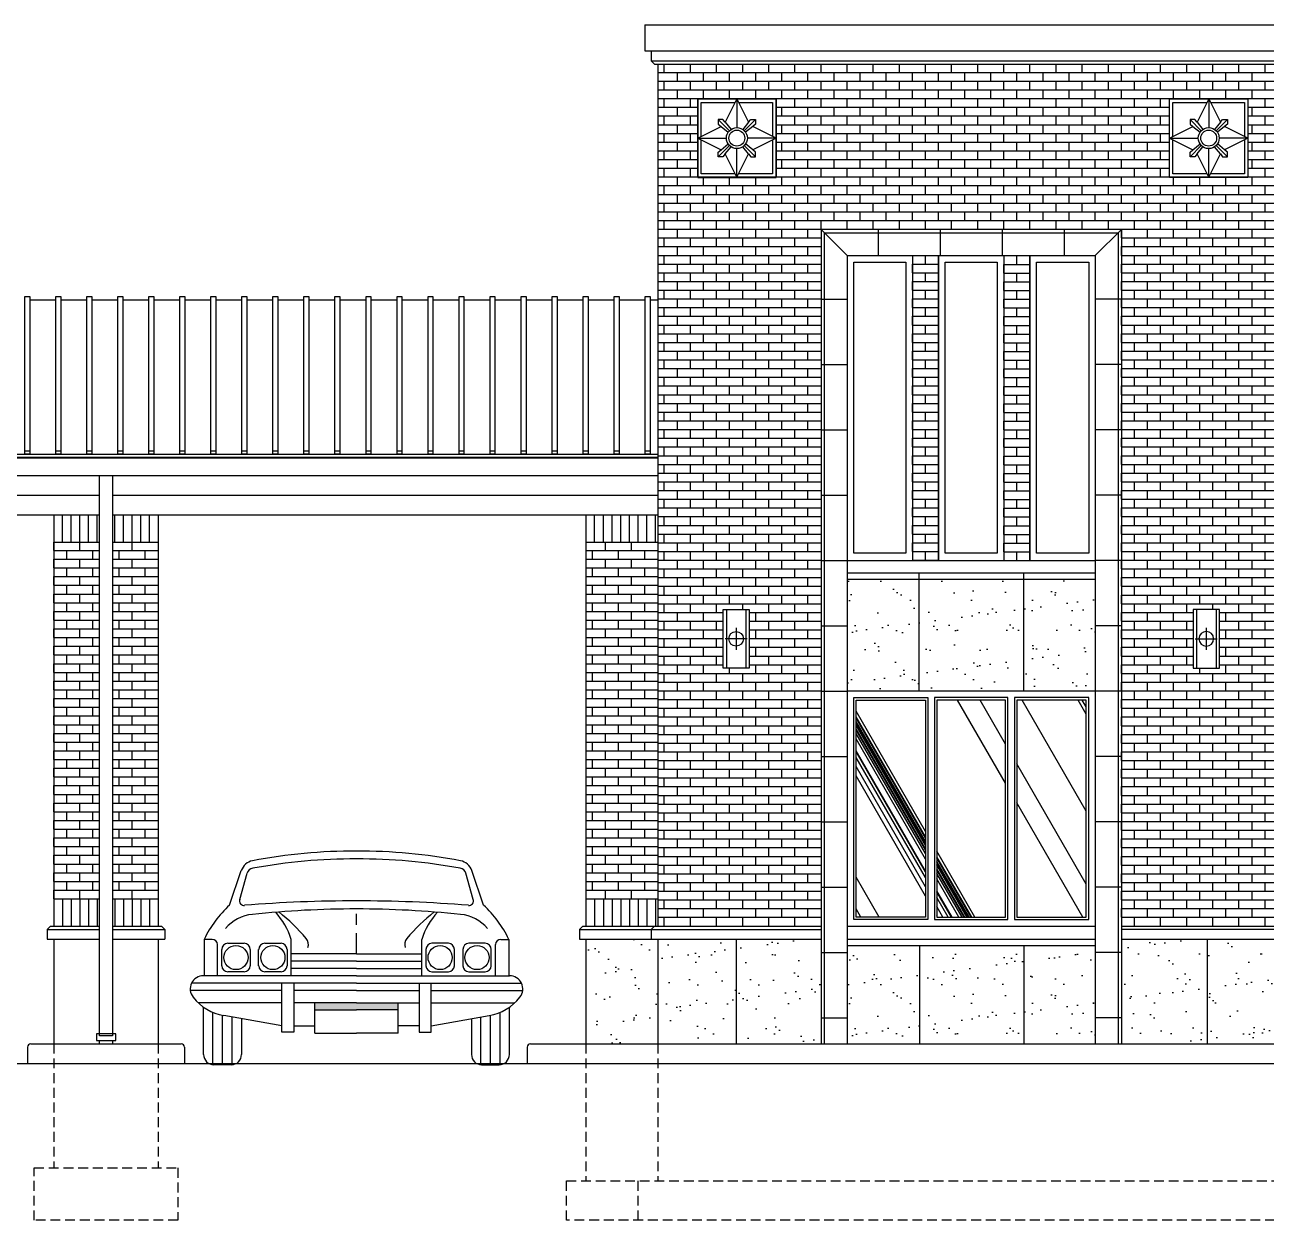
# Model space of a CAD drawing. Header units: inches. Extents: x -396 to 6197, y 197 to 563.
# Drawn here: x 539.4 to 919.6, y 197 to 563 of the extents above; entities that cross this region are included whole.
import ezdxf

# ---------------------------------------------------------------- set-up
doc = ezdxf.new("R2010")
doc.units = ezdxf.units.IN
doc.header["$LTSCALE"] = 24
doc.header["$MEASUREMENT"] = 0
doc.linetypes.add('HIDDEN2', pattern=[0.1875, 0.125, -0.0625])
for name, color, linetype in [('A-AUTO', 252, 'Continuous'), ('A-GLAZ EXT', 1, 'Continuous'), ('A-LINE_01', 1, 'Continuous'), ('A-LINE_02', 2, 'Continuous'), ('A-LINE_03', 3, 'Continuous'), ('A-LINE_06', 6, 'Continuous'), ('A-LINE_08', 8, 'Continuous'), ('A-PATT BRCK', 252, 'Continuous'), ('A-PATT GLAZ', 252, 'Continuous'), ('A-PATT MEDN', 252, 'Continuous'), ('A-PATT ROOF', 252, 'Continuous'), ('A-PATT STONE', 1, 'Continuous')]:
    doc.layers.add(name, color=color, linetype=linetype)
pattern_1 = [(0, (783.2583, 287.0917), (0, 2.667), []), (90, (783.2583, 287.0917), (-4, 2.667), [2.667, -2.667])]

# ---------------------------------------------------------------- blocks, each defined once
blk = doc.blocks.new('decor26')
at = {"color": 8}
for p, q in [((-3, 9), (-3, -9)), ((3, 9), (3, -9))]:
    blk.add_line(p, q, dxfattribs=at)
at = {"color": 252, "linetype": 'Continuous', "ltscale": 96}
for p, q in [((3.37, 0), (-3.37, 0)), ((0, 3.37), (0, -3.37))]:
    blk.add_line(p, q, dxfattribs=at)
blk.add_lwpolyline([(-4, 9), (4, 9), (4, -9), (-4, -9)], close=True)
blk.add_circle((0, 0), 2.25, dxfattribs=at)
blk = doc.blocks.new('window_03 76')
for points in [[(-13.25, 2), (-36, 2), (-36, 69.94), (-13.25, 69.94)], [(-11.25, 2), (11.25, 2), (11.25, 69.94), (-11.25, 69.94)], [(13.25, 2), (36, 2), (36, 69.94), (13.25, 69.94)]]:
    blk.add_lwpolyline(points, close=True)
at = {"color": 8}
for points in [[(-14, 2.75), (-35.25, 2.75), (-35.25, 69.19), (-14, 69.19)], [(-10.5, 2.75), (10.5, 2.75), (10.5, 69.19), (-10.5, 69.19)], [(14, 2.75), (35.25, 2.75), (35.25, 69.19), (14, 69.19)]]:
    blk.add_lwpolyline(points, close=True, dxfattribs=at)
blk = doc.blocks.new('medallion 01')
for p, q in [((11.97, 0), (11.97, -8.77)), ((9.71, -9.71), (6.26, -6.26)), ((6.26, -6.26), (6.26, -6.26)), ((8.4, -7.11), (10.19, -9.32)), ((15.55, -7.11), (13.76, -9.32)), ((14.24, -9.71), (17.69, -6.26)), ((7.11, -8.4), (9.32, -10.19)), ((16.84, -8.4), (14.63, -10.19)), ((0, -11.98), (8.77, -11.98)), ((9.71, -14.24), (6.26, -17.69)), ((9.71, -14.24), (6.26, -17.69)), ((7.11, -15.55), (9.32, -13.76)), ((7.11, -15.55), (9.32, -13.76)), ((8.4, -16.84), (10.19, -14.63)), ((8.4, -16.84), (10.19, -14.63)), ((11.97, -23.95), (11.97, -15.18)), ((15.55, -16.84), (13.76, -14.63)), ((15.55, -16.84), (13.76, -14.63)), ((14.24, -14.24), (17.69, -17.69)), ((14.24, -14.24), (17.69, -17.69)), ((16.84, -15.55), (14.63, -13.76)), ((16.84, -15.55), (14.63, -13.76)), ((23.95, -11.98), (15.17, -11.98))]:
    blk.add_line(p, q)
at = {"color": 1}
for p, q in [((11.97, 0), (8.4, -7.11)), ((11.97, 0), (15.55, -7.11)), ((0, -11.98), (7.11, -8.4)), ((23.95, -11.98), (16.84, -8.4)), ((0, -11.98), (7.11, -15.55)), ((23.95, -11.98), (16.84, -15.55)), ((11.97, -23.95), (8.4, -16.84)), ((11.97, -23.95), (15.55, -16.84))]:
    blk.add_line(p, q, dxfattribs=at)
blk.add_lwpolyline([(0, 0), (23.95, 0), (23.95, -23.95), (0, -23.95)], close=True)
for points in [[(1.03, -11.46), (1.03, -1.03), (11.46, -1.03)], [(12.49, -1.03), (22.92, -1.03), (22.92, -11.46)], [(11.46, -22.92), (1.03, -22.92), (1.03, -12.49)], [(22.92, -12.49), (22.92, -22.92), (12.49, -22.92)]]:
    blk.add_lwpolyline(points)
for points in [[(8.4, -7.11), (7.71, -6.26), (6.26, -6.26), (6.26, -7.71), (7.11, -8.4)], [(15.55, -7.11), (16.24, -6.26), (17.69, -6.26), (17.69, -7.71), (16.84, -8.4)], [(8.4, -16.84), (7.71, -17.69), (6.26, -17.69), (6.26, -16.24), (7.11, -15.55)], [(15.55, -16.84), (16.24, -17.69), (17.69, -17.69), (17.69, -16.24), (16.84, -15.55)]]:
    blk.add_lwpolyline(points, dxfattribs=at)
for radius in [3.2, 2.43]:
    blk.add_circle((11.97, -11.98), radius)
blk.add_circle((11.97, -11.98), 3.2, dxfattribs=at)
blk = doc.blocks.new('4DOOR15F')
at = {"linetype": 'Continuous'}
for p, q in [((-28.06, 35.28), (-25.46, 42.9)), ((-25.8, 36.52), (-24.15, 42.29)), ((25.8, 36.52), (24.15, 42.29)), ((28.06, 35.28), (25.46, 42.9)), ((0, 30.93), (0, 33.35)), ((-31.88, 27.69), (-33.65, 27.69)), ((-33.65, 27.69), (-33.65, 19.66)), ((-14.41, 19.66), (-14.41, 27.69)), ((0, 24.53), (0, 29.08)), ((14.41, 19.66), (14.41, 27.69)), ((31.88, 27.69), (33.65, 27.69)), ((33.65, 27.69), (33.65, 19.66)), ((-30.71, 19.66), (-30.71, 26.53)), ((-29.78, 21.87), (-29.78, 25.49)), ((-28.45, 26.82), (-24.83, 26.82)), ((-23.49, 25.49), (-23.49, 21.87)), ((-21.63, 21.87), (-21.63, 25.49)), ((-20.29, 26.82), (-16.67, 26.82)), ((-15.34, 25.49), (-15.34, 21.87)), ((15.34, 25.49), (15.34, 21.87)), ((20.29, 26.82), (16.67, 26.82)), ((21.63, 21.87), (21.63, 25.49)), ((23.49, 25.49), (23.49, 21.87)), ((28.45, 26.82), (24.83, 26.82)), ((29.78, 21.87), (29.78, 25.49)), ((30.71, 19.66), (30.71, 26.53)), ((0, 24.53), (-14.41, 24.53)), ((0, 22.91), (-14.41, 22.91)), ((0, 24.53), (14.41, 24.53)), ((0, 22.91), (14.41, 22.91)), ((0, 19.66), (-33.81, 19.66)), ((-24.83, 20.53), (-28.45, 20.53)), ((-16.67, 20.53), (-20.29, 20.53)), ((0, 21.28), (-14.41, 21.28)), ((0, 21.28), (14.41, 21.28)), ((0, 19.66), (33.81, 19.66)), ((16.67, 20.53), (20.29, 20.53)), ((24.83, 20.53), (28.45, 20.53)), ((0, 18.04), (-36.43, 18.04)), ((-16.47, 7.23), (-16.47, 18.04)), ((-13.85, 18.04), (-13.85, 7.23)), ((0, 18.04), (36.43, 18.04)), ((13.85, 18.04), (13.85, 7.23)), ((16.47, 7.23), (16.47, 18.04)), ((-16.47, 16.41), (-36.72, 16.41)), ((0, 16.41), (-13.85, 16.41)), ((0, 16.41), (13.85, 16.41)), ((16.47, 16.41), (36.72, 16.41)), ((-16.47, 13.69), (-34.99, 13.69)), ((-33.78, 2.24), (-33.78, 12.71)), ((-31.73, 0), (-31.73, 11.57)), ((0, 13.69), (-13.85, 13.69)), ((-9.18, 6.97), (-9.18, 13.69)), ((-9.18, 12.12), (0, 12.12)), ((0, 13.69), (13.85, 13.69)), ((9.18, 12.12), (0, 12.12)), ((9.18, 6.97), (9.18, 13.69)), ((16.47, 13.69), (34.99, 13.69)), ((31.73, 0), (31.73, 11.57)), ((33.78, 2.24), (33.78, 12.71)), ((-29.59, 0), (-29.59, 10.91)), ((-16.47, 8.61), (-29.33, 10.86)), ((-27.45, 0), (-27.45, 10.53)), ((-25.41, 10.18), (-25.41, 2.24)), ((-13.85, 8.61), (-9.18, 8.61)), ((13.85, 8.61), (9.18, 8.61)), ((16.47, 8.61), (29.33, 10.86)), ((25.41, 10.18), (25.41, 2.24)), ((27.45, 0), (27.45, 10.53)), ((29.59, 0), (29.59, 10.91)), ((-13.85, 7.23), (-16.47, 7.23)), ((-9.18, 6.97), (0, 6.97)), ((9.18, 6.97), (0, 6.97)), ((13.85, 7.23), (16.47, 7.23)), ((-27.65, 0), (-31.54, 0)), ((27.65, 0), (31.54, 0))]:
    blk.add_line(p, q, dxfattribs=at)
for centre in [(-26.64, 23.68), (-18.48, 23.68), (18.48, 23.68), (26.64, 23.68)]:
    blk.add_circle(centre, 2.67, dxfattribs=at)
for centre, radius, start, end in [((0, -76.44), 123.65, 90, 100.707), ((0, -76.44), 123.65, 79.293, 90), ((-22.37, 41.84), 3.27, 100.707, 161.2041), ((0, -82.37), 127.85, 90, 100.3239), ((0, -82.37), 127.85, 79.6761, 90), ((22.37, 41.84), 3.27, 18.7959, 79.293), ((-22.63, 41.86), 1.59, 100.3239, 164.0483), ((22.63, 41.86), 1.59, 15.9517, 79.6761), ((-24.81, 36.24), 1.04, 164.0483, 274.5674), ((0, -274.28), 310.48, 90, 94.5674), ((0, -274.28), 310.48, 85.4326, 90), ((24.81, 36.24), 1.04, 265.4326, 15.9517), ((-10.76, 16.67), 25.41, 132.9068, 154.2808), ((-22.04, 24.11), 9.16, 95.9688, 139.2285), ((0, -186.73), 221.14, 90, 95.9688), ((-30.13, 22.65), 16.51, 17.793, 41.9979), ((-44.79, -0.69), 44.15, 40.3101, 51.2631), ((0, -186.73), 221.14, 84.0312, 90), ((44.79, -0.69), 44.15, 128.7369, 139.6899), ((30.13, 22.65), 16.51, 138.0021, 162.207), ((22.04, 24.11), 9.16, 40.7715, 84.0312), ((10.76, 16.67), 25.41, 25.7192, 47.0932), ((-31.88, 26.53), 1.17, 0, 90), ((-12.66, 26.56), 2.02, 340.9239, 40.3101), ((12.66, 26.56), 2.02, 139.6899, 199.0761), ((31.88, 26.53), 1.17, 90, 180), ((-28.45, 25.49), 1.33, 90, 180), ((-24.83, 25.49), 1.33, 0, 90), ((-20.29, 25.49), 1.33, 90, 180), ((-16.67, 25.49), 1.33, 0, 90), ((16.67, 25.49), 1.33, 90, 180), ((20.29, 25.49), 1.33, 0, 90), ((24.83, 25.49), 1.33, 90, 180), ((28.45, 25.49), 1.33, 0, 90), ((-33.81, 16.73), 2.93, 90, 218.1676), ((-28.45, 21.87), 1.33, 180, 270), ((-24.83, 21.87), 1.33, 270, 0), ((-20.29, 21.87), 1.33, 180, 270), ((-16.67, 21.87), 1.33, 270, 0), ((16.67, 21.87), 1.33, 180, 270), ((20.29, 21.87), 1.33, 270, 0), ((24.83, 21.87), 1.33, 180, 270), ((28.45, 21.87), 1.33, 270, 0), ((33.81, 16.73), 2.93, 321.8324, 90), ((-27.43, 21.74), 11.04, 218.1676, 260.0604), ((27.43, 21.74), 11.04, 279.9396, 321.8324), ((-31.54, 2.24), 2.24, 180, 270), ((-27.65, 2.24), 2.24, 270, 0), ((27.65, 2.24), 2.24, 180, 270), ((31.54, 2.24), 2.24, 270, 0)]:
    blk.add_arc(centre, radius, start, end, dxfattribs=at)
for points in [[(0, 12.12), (0, 13.69), (-9.18, 12.12), (-9.18, 13.69)], [(0, 12.12), (0, 13.69), (9.18, 12.12), (9.18, 13.69)]]:
    blk.add_solid(points, dxfattribs=at)
blk = doc.blocks.new('DS-1')
at = {"layer": 'A-LINE_01'}
blk.add_lwpolyline([(0.03, 1.39), (0, 172.97), (4, 172.97), (4.03, 1.39)], close=True, dxfattribs=at)

msp = doc.modelspace()

# ---------------------------------------------------------------- hatches: boundary and pattern name
at = {"layer": 'A-PATT BRCK'}
h = msp.add_hatch(dxfattribs=at)
h.set_pattern_fill('AR-BRSTD', color=256)
h.set_pattern_definition(pattern_1)
h.paths.add_polyline_path([(745.52, 516.33), (745.52, 540.33), (769.52, 540.33), (769.52, 516.33)], flags=16)
h.paths.add_polyline_path([(890.03, 516.33), (890.03, 540.33), (914.03, 540.33), (914.03, 516.33)], flags=16)
h.paths.add_polyline_path([(753.26, 384.04), (761.26, 384.04), (761.26, 366.04), (753.26, 366.04)])
h.paths.add_polyline_path([(897.26, 366.04), (897.26, 384.04), (905.26, 384.04), (905.26, 366.04)])
h.paths.add_polyline_path([(783.26, 500.37), (875.26, 500.37), (875.26, 287.03), (925.26, 287.03), (925.26, 551.03), (733.26, 551.03), (733.26, 287.03), (783.26, 287.03)])
h = msp.add_hatch(dxfattribs=at)
h.set_pattern_fill('AR-BRSTD', color=256)
h.set_pattern_definition(pattern_1)
h.paths.add_polyline_path([(819.26, 492.37), (811.26, 492.37), (811.26, 399.03), (819.26, 399.03)])
h = msp.add_hatch(dxfattribs=at)
h.set_pattern_fill('AR-BRSTD', color=256)
h.set_pattern_definition([(0, (811.2583, 286.985), (0, 2.667), []), (90, (811.2583, 286.985), (-4, 2.667), [2.667, -2.667])])
h.paths.add_polyline_path([(847.26, 492.26), (839.26, 492.26), (839.26, 398.93), (847.26, 398.93)])
h = msp.add_hatch(dxfattribs=at)
h.set_pattern_fill('AR-BRSTD', color=256)
h.set_pattern_definition([(0, (564.2583, 295.407), (0, 2.667), []), (90, (564.2583, 295.407), (-4, 2.667), [2.667, -2.667])])
h.paths.add_polyline_path([(566.26, 404.66), (566.28, 295.41), (580.26, 295.41), (580.26, 404.66)])
h.paths.add_polyline_path([(562.28, 295.41), (562.26, 404.66), (548.26, 404.66), (548.26, 295.41)])
h = msp.add_hatch(dxfattribs=at)
h.set_pattern_fill('AR-BRSTD', color=256)
h.set_pattern_definition([(0, (717.2583, 295.407), (0, 2.667), []), (90, (717.2583, 295.407), (-4, 2.667), [2.667, -2.667])])
h.paths.add_polyline_path([(733.26, 404.66), (711.26, 404.66), (711.26, 295.41), (733.26, 295.41)])
at = {"layer": 'A-PATT GLAZ'}
h = msp.add_hatch(dxfattribs=at)
h.set_pattern_fill('GLASS_3', color=256, scale=4, angle=75, pattern_type=2)
h.set_pattern_definition([(120, (0, 0), (-62.354, -36), []), (120, (-4.636, 1.242), (-27.7128, -16), []), (120, (-6.955, 1.86), (-62.0074, -35.8), []), (120, (-5.02, 1.346), (-62.1806, -35.9), []), (120, (-3.864, 1.035), (-62.354, -36), []), (120, (-8.5, 2.28), (-62.354, -36), []), (120, (-11.59, 3.106), (-62.354, -36), []), (120, (-7.73, 2.07), (-62.7, -36.2), []), (120, (-2.32, 0.62), (-62.354, -36), []), (120, (-1.16, 0.31), (-62.354, -36), []), (120, (-5.796, 1.55), (-62.354, -36), []), (120, (-3.09, 0.83), (-65.818, -38), []), (120, (-1.93, 0.52), (-51.9615, -30), []), (120, (-3.67, 0.98), (-62.354, -36), []), (120, (-2.13, 0.57), (-124.708, -72), []), (120, (-2.705, 0.725), (-62.354, -36), []), (120, (-2.9, 0.78), (-62.354, -36), []), (120, (-9.66, 2.59), (-62.354, -36), []), (120, (-3.864, 1.035), (-62.354, -36), []), (120, (-1.35, 0.36), (-62.354, -36), []), (120, (-2.9, 0.78), (-62.354, -36), [])])
h.paths.add_polyline_path([(815.26, 356.28), (794.01, 356.28), (794.01, 289.84), (815.25, 289.84)])
h.paths.add_polyline_path([(839.76, 356.28), (818.76, 356.28), (818.76, 289.84), (839.76, 289.84)])
h.paths.add_polyline_path([(864.51, 356.28), (843.26, 356.28), (843.26, 289.84), (864.51, 289.84)])
at = {"layer": 'A-PATT STONE'}
h = msp.add_hatch(dxfattribs=at)
h.set_pattern_fill('AR-SAND', color=256, scale=6)
h.set_pattern_definition([(37.5, (-3329.8685, 176.26), (-0.37796, 11.560943), [0, -9.12, 0, -10.2, 0, -9.75]), (7.5, (-3329.868, 176.26), (10.61866, 16.932876), [0, -4.92, 0, -8.22, 0, -3.15]), (327.5, (-3337.248, 176.26), (18.68485, 0.033954), [0, -3, 0, -10.8, 0, -14.1]), (317.5, (-3337.248, 176.26), (18.03676, 5.266053), [0, -1.5, 0, -7.08, 0, -8.1])])
h.paths.add_polyline_path([(867.26, 393.26), (791.26, 393.26), (791.26, 359.03), (867.26, 359.03)])
h = msp.add_hatch(dxfattribs=at)
h.set_pattern_fill('AR-SAND', color=256, scale=6)
h.set_pattern_definition([(37.5, (0, 69.592), (-0.37796, 11.56094), [0, -9.12, 0, -10.2, 0, -9.75]), (7.5, (0, 69.592), (10.61866, 16.93288), [0, -4.92, 0, -8.22, 0, -3.15]), (327.5, (-7.38, 69.592), (18.68485, 0.03395), [0, -3, 0, -10.8, 0, -14.1]), (317.5, (-7.38, 69.592), (18.03676, 5.26605), [0, -1.5, 0, -7.08, 0, -8.1])])
h.paths.add_polyline_path([(733.26, 283.03), (711.26, 283.03), (711.26, 251.03), (733.26, 251.03)])
h = msp.add_hatch(dxfattribs=at)
h.set_pattern_fill('AR-SAND', color=256, scale=6)
h.set_pattern_definition([(37.5, (-3329.8685, 52.815), (-0.37796, 11.560943), [0, -9.12, 0, -10.2, 0, -9.75]), (7.5, (-3329.868, 52.815), (10.61866, 16.932876), [0, -4.92, 0, -8.22, 0, -3.15]), (327.5, (-3337.248, 52.815), (18.68485, 0.033954), [0, -3, 0, -10.8, 0, -14.1]), (317.5, (-3337.248, 52.815), (18.03676, 5.266053), [0, -1.5, 0, -7.08, 0, -8.1])])
h.paths.add_polyline_path([(783.26, 283.02), (733.26, 283.02), (733.26, 251.03), (783.26, 251.03)])
h.paths.add_polyline_path([(867.26, 279.03), (791.25, 279.03), (791.25, 251.03), (867.26, 251.03)])
h.paths.add_polyline_path([(925.26, 283.03), (875.26, 283.03), (875.26, 251.03), (925.26, 251.03)])

# ---------------------------------------------------------------- linework, layer by layer
at = {"layer": 'A-LINE_01'}
for p, q in [((222.4, 431.55), (733.26, 431.55)), ((254.4, 419.03), (562.26, 419.02)), ((566.26, 419.02), (733.26, 419.03)), ((254.4, 413.03), (562.26, 413.02)), ((566.26, 413.02), (733.26, 413.03)), ((541.26, 251.03), (587.26, 251.03)), ((562.32, 251.03), (562.32, 252.08)), ((566.32, 251.03), (566.32, 252.08)), ((694.26, 251.03), (1357.26, 251.03)), ((540.26, 250.03), (540.26, 245.03)), ((588.26, 250.03), (588.26, 245.03)), ((693.26, 250.03), (693.26, 245.03))]:
    msp.add_line(p, q, dxfattribs=at)
at = {"layer": 'A-LINE_01', "linetype": 'HIDDEN2'}
for p, q in [((548.26, 251.03), (548.26, 213.03)), ((580.26, 251.03), (580.26, 213.03)), ((711.26, 251.03), (711.26, 209.03)), ((733.26, 251.03), (733.26, 209.03)), ((705.26, 209.03), (1363.26, 209.03)), ((705.26, 197.03), (705.26, 209.03)), ((727.26, 197.03), (727.26, 209.03)), ((1363.26, 197.03), (705.26, 197.03))]:
    msp.add_line(p, q, dxfattribs=at)
at = {"layer": 'A-LINE_01'}
for points in [[(745.52, 516.33), (769.52, 516.33), (769.52, 540.33), (745.52, 540.33)], [(914.03, 516.33), (890.03, 516.33), (890.03, 540.33), (914.03, 540.33)], [(793.26, 490.38), (809.26, 490.38), (809.26, 401.26), (793.26, 401.26)], [(821.26, 490.37), (837.26, 490.37), (837.26, 401.25), (821.26, 401.25)], [(849.26, 490.37), (865.26, 490.37), (865.26, 401.25), (849.26, 401.25)], [(567.32, 254.08), (561.32, 254.08), (561.32, 252.08), (567.32, 252.08)]]:
    msp.add_lwpolyline(points, close=True, dxfattribs=at)
at = {"layer": 'A-LINE_01', "linetype": 'HIDDEN2'}
msp.add_lwpolyline([(542.26, 213.03), (586.26, 213.03), (586.26, 197.03), (542.26, 197.03)], close=True, dxfattribs=at)
at = {"layer": 'A-LINE_01'}
for centre, start, end in [((541.26, 250.03), 90, 180), ((587.26, 250.03), 0, 90), ((694.26, 250.03), 90, 180)]:
    msp.add_arc(centre, 1, start, end, dxfattribs=at)
at = {"layer": 'A-LINE_02'}
for p, q in [((729.26, 555.03), (929.26, 555.03)), ((732.26, 551.03), (926.26, 551.03)), ((811.26, 492.38), (811.26, 399.26)), ((819.26, 399.25), (819.26, 492.37)), ((839.26, 492.37), (839.26, 399.25)), ((847.26, 399.25), (847.26, 492.37)), ((540.9, 478.87), (548.9, 478.87)), ((550.4, 478.87), (558.4, 478.87)), ((559.9, 478.87), (567.9, 478.87)), ((569.4, 478.87), (577.4, 478.87)), ((578.9, 478.87), (586.9, 478.87)), ((588.4, 478.87), (596.4, 478.87)), ((597.9, 478.87), (605.9, 478.87)), ((607.4, 478.87), (615.4, 478.87)), ((616.9, 478.87), (624.9, 478.87)), ((626.4, 478.87), (634.4, 478.87)), ((635.9, 478.87), (643.9, 478.87)), ((645.4, 478.87), (653.4, 478.87)), ((654.9, 478.87), (662.9, 478.87)), ((664.4, 478.87), (672.4, 478.87)), ((673.9, 478.87), (681.9, 478.87)), ((683.4, 478.87), (691.4, 478.87)), ((692.9, 478.87), (700.9, 478.87)), ((702.4, 478.87), (710.4, 478.87)), ((711.9, 478.87), (719.9, 478.87)), ((721.4, 478.87), (729.4, 478.87)), ((730.9, 478.87), (733.26, 478.87)), ((222.4, 430.61), (733.26, 430.61)), ((222.4, 425.03), (733.26, 425.03)), ((548.26, 413.03), (548.26, 287.03)), ((580.26, 413.03), (580.26, 287.03)), ((711.26, 413.03), (711.26, 287.03)), ((548.26, 404.66), (562.26, 404.66)), ((566.26, 404.66), (580.26, 404.66)), ((711.26, 404.66), (733.26, 404.66)), ((548.26, 295.41), (562.28, 295.41)), ((566.28, 295.41), (580.26, 295.41)), ((711.26, 295.41), (733.26, 295.41)), ((547.26, 287.03), (546.26, 286.03)), ((546.26, 286.03), (546.26, 283.03)), ((547.26, 287.03), (562.28, 287.03)), ((566.28, 287.03), (581.26, 287.03)), ((581.26, 287.03), (582.26, 286.03)), ((582.26, 286.03), (582.26, 283.03)), ((710.26, 287.03), (709.26, 286.03)), ((709.26, 286.03), (709.26, 283.03)), ((710.26, 287.03), (732.59, 287.03)), ((546.26, 283.03), (562.28, 283.03)), ((548.26, 283.03), (548.26, 251.03)), ((566.28, 283.03), (582.26, 283.03)), ((580.26, 283.03), (580.26, 251.03)), ((709.26, 283.03), (731.26, 283.03)), ((711.26, 283.03), (711.26, 251.03)), ((733.26, 283.03), (733.26, 251.03))]:
    msp.add_line(p, q, dxfattribs=at)
at = {"layer": 'A-LINE_03'}
for p, q in [((729.26, 563.03), (929.26, 563.03)), ((729.26, 563.03), (729.26, 555.03)), ((731.26, 555.03), (731.26, 552.03)), ((732.26, 551.03), (731.26, 552.03)), ((733.26, 551.03), (733.26, 287.03)), ((783.26, 500.38), (783.26, 251.03)), ((875.26, 500.37), (783.26, 500.37)), ((875.26, 500.37), (875.26, 251.03)), ((791.26, 492.38), (791.26, 251.03)), ((791.26, 492.37), (867.26, 492.37)), ((811.26, 492.38), (811.26, 399.03)), ((819.26, 492.37), (819.26, 399.03)), ((839.26, 492.37), (839.26, 399.03)), ((847.26, 492.37), (847.26, 399.03)), ((867.26, 492.37), (867.26, 251.03)), ((791.26, 399.03), (867.26, 399.03)), ((791.26, 395.26), (867.26, 395.26)), ((791.26, 393.26), (867.26, 393.26)), ((867.26, 359.03), (791.26, 359.03)), ((732.26, 287.03), (731.26, 286.03)), ((731.26, 286.03), (731.26, 283.03)), ((732.26, 287.03), (783.26, 287.03)), ((791.26, 287.09), (867.26, 287.09)), ((875.26, 287.03), (926.26, 287.03)), ((731.26, 283.03), (783.26, 283.03)), ((791.26, 283.09), (867.26, 283.09)), ((875.26, 283.03), (927.26, 283.03)), ((791.26, 281.09), (867.26, 281.09))]:
    msp.add_line(p, q, dxfattribs=at)
at = {"layer": 'A-LINE_06'}
msp.add_line((120.34, 245.03), (1478.1, 245.03), dxfattribs=at)
at = {"layer": 'A-LINE_08'}
for p, q in [((731.26, 552.03), (927.26, 552.03)), ((791.26, 492.38), (783.28, 500.37)), ((784.26, 499.37), (874.26, 499.37)), ((784.26, 499.37), (784.26, 251.03)), ((800.76, 500.37), (800.76, 492.37)), ((819.76, 500.37), (819.76, 492.37)), ((838.76, 500.37), (838.76, 492.37)), ((857.76, 500.37), (857.76, 492.37)), ((867.26, 492.37), (875.26, 500.37)), ((874.26, 499.37), (874.26, 251.03)), ((783.26, 479.03), (791.26, 479.03)), ((875.26, 479.03), (867.26, 479.03)), ((783.26, 459.03), (791.26, 459.03)), ((875.26, 459.03), (867.26, 459.03)), ((783.26, 439.03), (791.26, 439.03)), ((875.26, 439.03), (867.26, 439.03)), ((222.4, 430.42), (733.26, 430.42)), ((783.26, 419.03), (791.26, 419.03)), ((875.26, 419.03), (867.26, 419.03)), ((783.26, 399.03), (791.26, 399.03)), ((875.26, 399.03), (867.26, 399.03)), ((813.26, 395.28), (813.26, 359.05)), ((845.26, 395.28), (845.26, 359.05)), ((783.26, 379.03), (791.26, 379.03)), ((875.26, 379.03), (867.26, 379.03)), ((783.25, 359.03), (791.25, 359.03)), ((875.26, 359.03), (867.26, 359.03)), ((783.25, 339.03), (791.25, 339.03)), ((875.26, 339.03), (867.26, 339.03)), ((783.25, 319.03), (791.25, 319.03)), ((875.26, 319.03), (867.26, 319.03)), ((783.25, 299.03), (791.25, 299.03)), ((783.25, 299.03), (791.25, 299.03)), ((873.26, 299.03), (867.26, 299.03)), ((875.26, 299.03), (867.26, 299.03)), ((546.26, 286.03), (562.28, 286.03)), ((566.28, 286.03), (582.26, 286.03)), ((709.26, 286.03), (783.26, 286.03)), ((927.26, 286.03), (875.26, 286.03)), ((757.26, 283.03), (757.26, 251.04)), ((901.52, 283.03), (901.52, 251.04)), ((783.26, 279.03), (791.25, 279.03)), ((813.39, 281.09), (813.39, 251.03)), ((845.39, 281.09), (845.39, 251.03)), ((875.26, 279.03), (867.26, 279.03)), ((783.26, 259.03), (791.25, 259.03)), ((875.26, 259.03), (867.26, 259.03))]:
    msp.add_line(p, q, dxfattribs=at)
at = {"layer": 'A-PATT BRCK', "linetype": 'Continuous'}
for p, q in [((550.92, 404.66), (550.92, 413.03)), ((553.59, 404.66), (553.59, 413.03)), ((556.26, 404.66), (556.26, 413.03)), ((558.92, 404.66), (558.92, 413.03)), ((561.59, 404.66), (561.59, 413.03)), ((566.93, 404.66), (566.93, 413.03)), ((569.59, 404.66), (569.59, 413.03)), ((572.26, 404.66), (572.26, 413.03)), ((574.93, 404.66), (574.93, 413.03)), ((577.59, 404.66), (577.59, 413.03)), ((713.93, 404.66), (713.93, 413.03)), ((716.59, 404.66), (716.59, 413.03)), ((719.26, 404.66), (719.26, 413.03)), ((721.93, 404.66), (721.93, 413.03)), ((724.59, 404.66), (724.59, 413.03)), ((727.26, 404.66), (727.26, 413.03)), ((729.93, 404.66), (729.93, 413.03)), ((732.59, 404.66), (732.59, 413.03)), ((550.92, 295.41), (550.92, 287.03)), ((553.59, 295.41), (553.59, 287.03)), ((556.26, 295.41), (556.26, 287.03)), ((558.92, 295.41), (558.92, 287.03)), ((561.59, 295.41), (561.59, 287.03)), ((566.93, 295.41), (566.93, 287.03)), ((569.59, 295.41), (569.59, 287.03)), ((572.26, 295.41), (572.26, 287.03)), ((574.93, 295.41), (574.93, 287.03)), ((577.59, 295.41), (577.59, 287.03)), ((713.93, 295.41), (713.93, 287.03)), ((716.59, 295.41), (716.59, 287.03)), ((719.26, 295.41), (719.26, 287.03)), ((721.93, 295.41), (721.93, 287.03)), ((724.59, 295.41), (724.59, 287.03)), ((727.26, 295.41), (727.26, 287.03)), ((729.93, 295.41), (729.93, 287.03)), ((732.59, 295.41), (732.59, 287.03))]:
    msp.add_line(p, q, dxfattribs=at)
at = {"layer": 'A-PATT BRCK'}
msp.add_lwpolyline([(753.26, 384.04), (761.26, 384.04), (761.26, 366.04), (753.26, 366.04)], close=True, dxfattribs=at)
at = {"layer": 'A-PATT ROOF'}
for p, q in [((539.4, 432.55), (540.9, 432.55)), ((548.9, 432.55), (550.4, 432.55)), ((558.4, 432.55), (559.9, 432.55)), ((567.9, 432.55), (569.4, 432.55)), ((577.4, 432.55), (578.9, 432.55)), ((586.9, 432.55), (588.4, 432.55)), ((596.4, 432.55), (597.9, 432.55)), ((605.9, 432.55), (607.4, 432.55)), ((615.4, 432.55), (616.9, 432.55)), ((624.9, 432.55), (626.4, 432.55)), ((634.4, 432.55), (635.9, 432.55)), ((643.9, 432.55), (645.4, 432.55)), ((653.4, 432.55), (654.9, 432.55)), ((662.9, 432.55), (664.4, 432.55)), ((672.4, 432.55), (673.9, 432.55)), ((681.9, 432.55), (683.4, 432.55)), ((691.4, 432.55), (692.9, 432.55)), ((700.9, 432.55), (702.4, 432.55)), ((710.4, 432.55), (711.9, 432.55)), ((719.9, 432.55), (721.4, 432.55)), ((729.4, 432.55), (730.9, 432.55))]:
    msp.add_line(p, q, dxfattribs=at)
for points in [[(539.4, 479.87), (540.9, 479.87), (540.9, 431.55), (539.4, 431.55)], [(548.9, 479.87), (550.4, 479.87), (550.4, 431.55), (548.9, 431.55)], [(558.4, 479.87), (559.9, 479.87), (559.9, 431.55), (558.4, 431.55)], [(567.9, 479.87), (569.4, 479.87), (569.4, 431.55), (567.9, 431.55)], [(577.4, 479.87), (578.9, 479.87), (578.9, 431.55), (577.4, 431.55)], [(586.9, 479.87), (588.4, 479.87), (588.4, 431.55), (586.9, 431.55)], [(596.4, 479.87), (597.9, 479.87), (597.9, 431.55), (596.4, 431.55)], [(605.9, 479.87), (607.4, 479.87), (607.4, 431.55), (605.9, 431.55)], [(615.4, 479.87), (616.9, 479.87), (616.9, 431.55), (615.4, 431.55)], [(624.9, 479.87), (626.4, 479.87), (626.4, 431.55), (624.9, 431.55)], [(634.4, 479.87), (635.9, 479.87), (635.9, 431.55), (634.4, 431.55)], [(643.9, 479.87), (645.4, 479.87), (645.4, 431.55), (643.9, 431.55)], [(653.4, 479.87), (654.9, 479.87), (654.9, 431.55), (653.4, 431.55)], [(662.9, 479.87), (664.4, 479.87), (664.4, 431.55), (662.9, 431.55)], [(672.4, 479.87), (673.9, 479.87), (673.9, 431.55), (672.4, 431.55)], [(681.9, 479.87), (683.4, 479.87), (683.4, 431.55), (681.9, 431.55)], [(691.4, 479.87), (692.9, 479.87), (692.9, 431.55), (691.4, 431.55)], [(700.9, 479.87), (702.4, 479.87), (702.4, 431.55), (700.9, 431.55)], [(710.4, 479.87), (711.9, 479.87), (711.9, 431.55), (710.4, 431.55)], [(719.9, 479.87), (721.4, 479.87), (721.4, 431.55), (719.9, 431.55)], [(729.4, 479.87), (730.9, 479.87), (730.9, 431.55), (729.4, 431.55)]]:
    msp.add_lwpolyline(points, close=True, dxfattribs=at)

# ---------------------------------------------------------------- block references
at = {"layer": 'A-AUTO', "xscale": 1.386128762404093, "yscale": 1.386128762404093, "zscale": 1.386128762404093}
msp.add_blockref('4DOOR15F', (640.99, 244.62), dxfattribs=at)
at = {"layer": 'A-GLAZ EXT'}
msp.add_blockref('window_03 76', (829.26, 287.09), dxfattribs=at)
at = {"layer": 'A-LINE_01'}
for name, p in [('DS-1', (562.26, 252.06)), ('decor26', (757.26, 375.04))]:
    msp.add_blockref(name, p, dxfattribs=at)
at = {"layer": 'A-LINE_01', "xscale": -1}
msp.add_blockref('decor26', (901.26, 375.04), dxfattribs=at)
at = {"layer": 'A-PATT MEDN'}
for p in [(745.52, 540.33), (890.03, 540.33)]:
    msp.add_blockref('medallion 01', p, dxfattribs=at)

doc.saveas('drawing.dxf')
